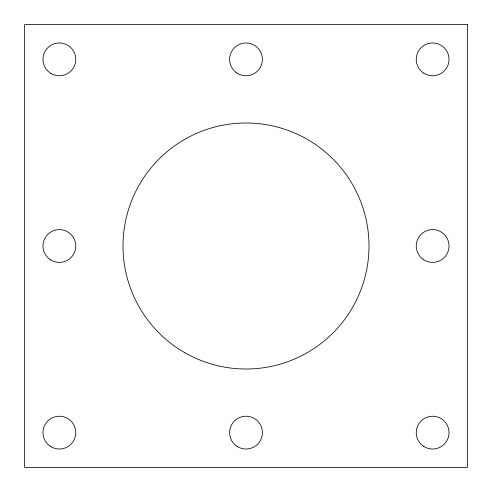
<?xml version="1.0" encoding="UTF-8"?>
<svg xmlns="http://www.w3.org/2000/svg" width="492" height="492" viewBox="0 0 492 492"><rect width="100%" height="100%" fill="white"/><g stroke="black" fill="none" stroke-linecap="round" stroke-linejoin="round"><path stroke-width="0.74" d="M467.4 24.6L24.6 24.6L24.6 467.4L467.4 467.4L467.4 24.6M51.168 73.572A16.402 16.402 0 0 0 75.768 59.366A16.402 16.402 0 0 0 51.168 45.166A16.402 16.402 0 0 0 51.168 73.572M423.883 73.24A16.402 16.402 0 0 0 449.018 60.012A16.402 16.402 0 0 0 424.996 44.852A16.402 16.402 0 0 0 423.883 73.24M51.168 446.834A16.402 16.402 0 0 0 75.768 432.634A16.402 16.402 0 0 0 51.168 418.428A16.402 16.402 0 0 0 51.168 446.834M423.883 446.502A16.402 16.402 0 0 0 449.018 433.274A16.402 16.402 0 0 0 424.996 418.12A16.402 16.402 0 0 0 423.883 446.502M236.806 72.957A16.402 16.402 0 0 0 262.359 60.547A16.402 16.402 0 0 0 238.835 44.624A16.402 16.402 0 0 0 236.806 72.957M237.802 446.828A16.402 16.402 0 0 0 262.402 432.622A16.402 16.402 0 0 0 237.802 418.421A16.402 16.402 0 0 0 237.802 446.828M50.178 259.579A16.402 16.402 0 0 0 75.725 247.168A16.402 16.402 0 0 0 52.201 231.246A16.402 16.402 0 0 0 50.178 259.579M423.44 259.579A16.402 16.402 0 0 0 448.993 247.168A16.402 16.402 0 0 0 425.463 231.246A16.402 16.402 0 0 0 423.44 259.579M184.5 352.524A123 123 0 0 0 369 246A123 123 0 0 0 184.5 139.476A123 123 0 0 0 184.5 352.524"/></g></svg>
